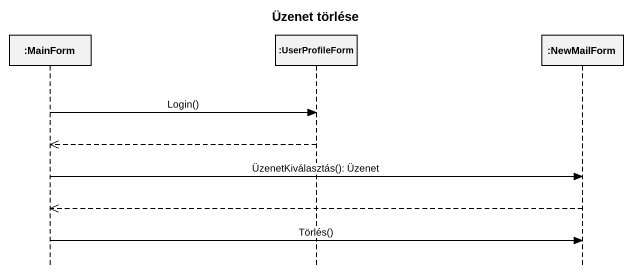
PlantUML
@startuml
title Üzenet törlése
hide footbox
participant ":MainForm" as MainForm
participant ":UserProfileForm" as UserProfileForm
participant ":NewMailForm" as NewMailForm

MainForm -> UserProfileForm : Login()
UserProfileForm -->> MainForm
MainForm -> NewMailForm : ÜzenetKiválasztás(): Üzenet
NewMailForm -->> MainForm
MainForm -> NewMailForm : Törlés()
@enduml
